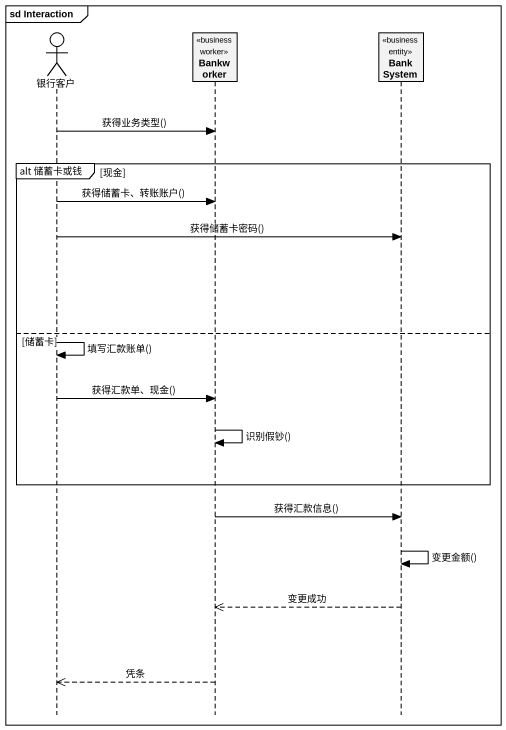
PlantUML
@startuml
mainframe sd Interaction
hide footbox
actor 银行客户
participant Bankworker <<business worker>>
participant BankSystem <<business entity>>

银行客户 -> Bankworker : 获得业务类型()
group alt 储蓄卡或钱 [现金]
  银行客户 -> Bankworker : 获得储蓄卡、转账账户()
  银行客户 -> BankSystem : 获得储蓄卡密码()
else 储蓄卡
  银行客户 -> 银行客户 : 填写汇款账单()
  银行客户 -> Bankworker : 获得汇款单、现金()
  Bankworker -> Bankworker : 识别假钞()
end
Bankworker -> BankSystem : 获得汇款信息()
BankSystem -> BankSystem : 变更金额()
BankSystem -->> Bankworker : 变更成功
Bankworker -->> 银行客户 : 凭条
@enduml
